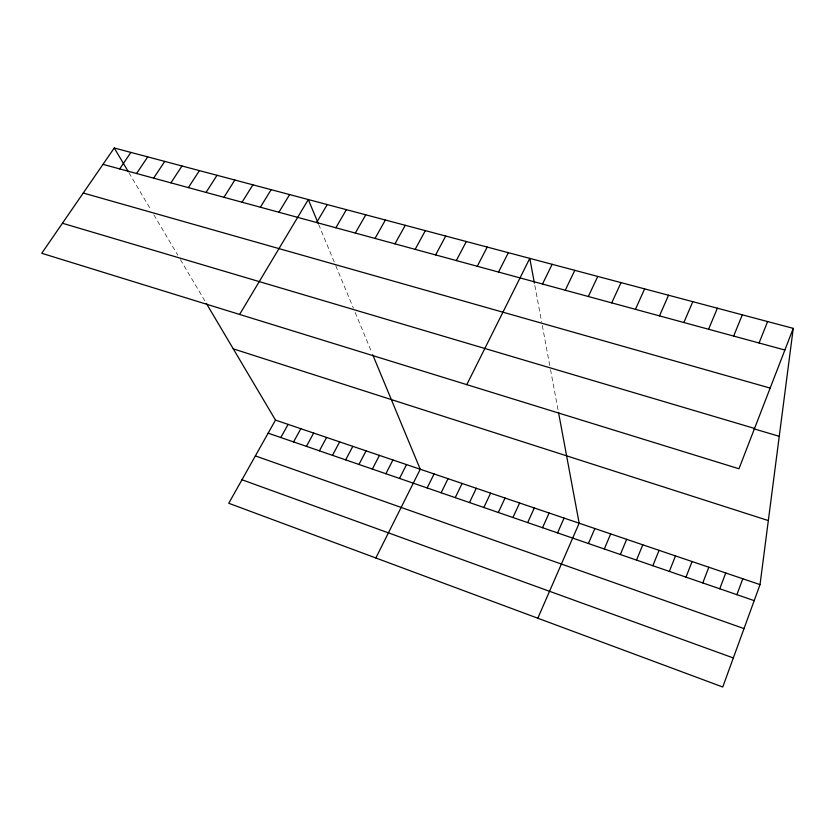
<?xml version="1.0" encoding="UTF-8"?>
<svg xmlns="http://www.w3.org/2000/svg" width="835" height="835" viewBox="0 0 835 835"><rect width="100%" height="100%" fill="white"/><g stroke="black" fill="none" stroke-linecap="round" stroke-linejoin="round"><path stroke-width="0.63" stroke-dasharray="4.17 3.13" d="M128.914 172.709L150.592 209.314M153.859 214.814L177.782 255.197M180.391 259.612L205.003 301.132M318.657 224.458L335.284 264.528M335.785 265.718L353.362 308.073M355.178 312.467L371.815 352.547M534.849 285.518L541.644 321.966M542.312 325.546L549.858 366.012M550.526 369.623L558.051 409.943"/><path stroke-width="1.25" d="M206.318 303.366L275.487 420.099L228.759 503.275L722.755 687.007L760.027 584.615L793.25 328.364L114.259 147.993L41.75 253.287L738.965 468.769L793.25 328.364M736.898 594.677L742.795 578.77M719.77 588.769L725.73 572.967M702.799 582.924L708.821 567.236M685.994 577.131L692.079 561.548M669.346 571.401L675.494 555.912M759.078 342.997L767.605 321.548M652.855 565.723L659.066 550.338M733.652 336.067L742.315 314.837M636.52 560.087L642.783 544.806M620.342 554.513L626.657 539.337M708.581 329.24L717.38 308.209M604.31 548.992L610.677 533.909M588.424 543.512L594.854 528.534M683.865 322.519L692.789 301.675M537.813 618.224L579.166 523.211L558.5 412.365M659.483 315.88L668.543 295.235M557.55 532.876L564.074 518.086M542.541 527.71L549.127 513.003M635.445 309.336L644.63 288.879M527.678 522.585L534.296 507.972M512.94 517.512L519.61 502.983M611.731 302.875L621.031 282.616M498.328 512.471L505.039 498.036M588.341 296.508L597.766 276.427M483.841 507.482L490.604 493.141M469.489 502.534L476.284 488.277M565.264 290.225L574.804 270.331M455.252 497.629L462.099 483.455M441.141 492.765L448.03 478.685M542.5 284.025L552.144 264.309M427.155 487.953L434.075 473.946M466.796 384.653L529.787 258.37L534.4 283.096M375.844 557.978L420.245 469.249L372.723 354.75M399.527 478.434L406.53 464.594M498.526 272.053L508.369 252.681M385.885 473.727L392.93 459.97M372.368 469.072L379.445 455.399M477.286 266.271L487.222 247.066M358.956 464.448L366.074 450.858M345.659 459.866L352.808 446.349M456.317 260.562L466.347 241.524M332.476 455.325L339.657 441.882M435.609 254.925L445.723 236.044M319.398 450.817L326.61 437.457M306.424 446.349L313.678 433.062M415.162 249.352L425.359 230.637M293.565 441.924L300.84 428.71M394.965 243.862L405.257 225.293M280.8 437.519L288.117 424.389M375.019 238.434L385.384 220.012M355.324 233.069L365.772 214.804M335.868 227.767L346.389 209.658M316.653 222.538L327.236 204.565M239.614 314.44L308.313 199.544L318.198 223.342M278.9 212.257L289.63 194.576M260.363 207.216L271.156 189.67M242.046 202.227L252.901 184.817M223.947 197.3L234.854 180.026M206.057 192.426L217.027 175.287M188.376 187.614L199.408 170.611M170.904 182.855L181.988 165.977M153.63 178.158L164.766 161.405M136.554 173.503L147.732 156.886M119.676 168.91L130.907 152.408M102.987 164.359L784.879 350.022M83.249 193.021L770.162 388.077M62.437 223.248L754.558 428.438M753.525 428.689L779.253 436.329M233.268 348.853L768.336 520.57M275.487 420.099L760.027 584.615M268.15 433.167L754.193 600.636M255.364 455.91L744.016 628.588M241.973 479.749L733.328 657.949M114.259 147.993L128.256 171.603"/></g></svg>
